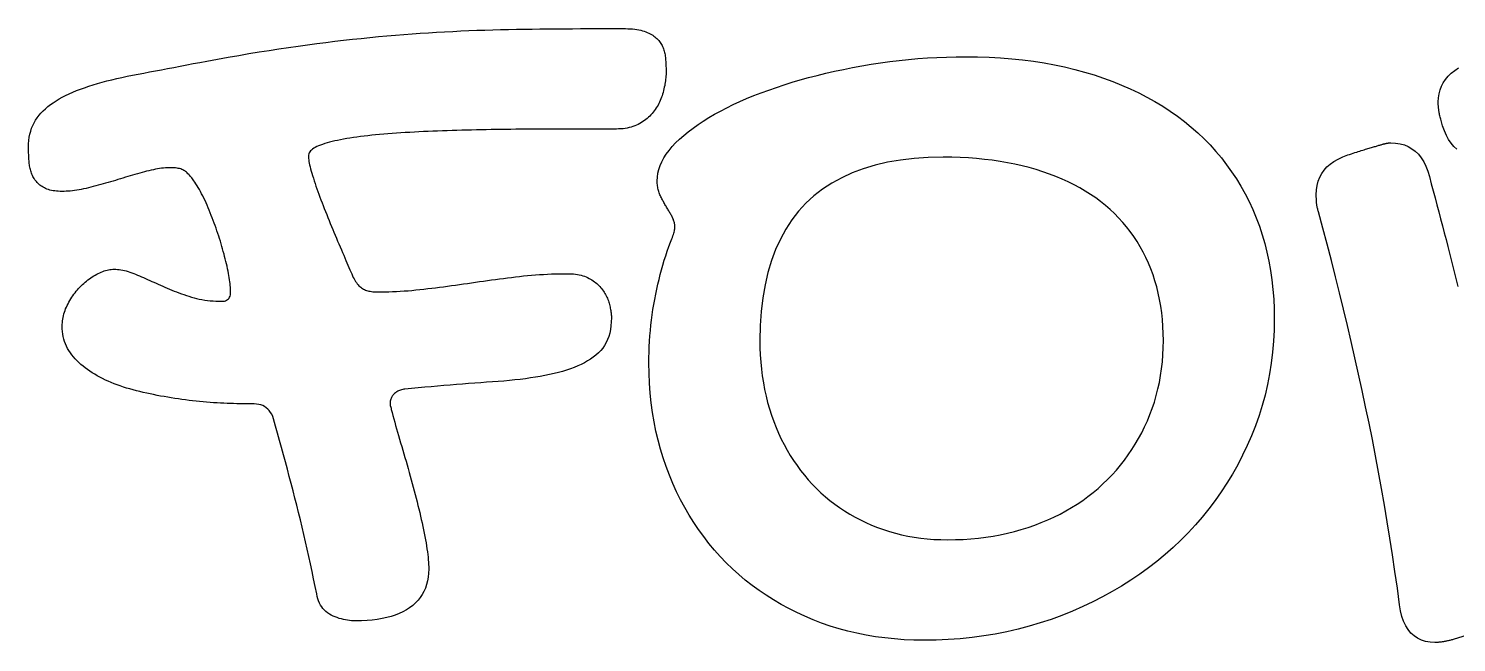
# Model space of a CAD drawing. Header units: millimetres. Extents: x 0 to 54.3, y 0.2 to 27.6.
# Drawn here: x 0.014 to 4.62, y 6.023 to 8.003 of the extents above; entities that cross this region are included whole.
import ezdxf

# ---------------------------------------------------------------- set-up
doc = ezdxf.new("R2010")
doc.units = ezdxf.units.MM

msp = doc.modelspace()

# ---------------------------------------------------------------- linework, layer by layer
for points in [[(0.473, 7.554), (0.4673, 7.5539), (0.4614, 7.5537), (0.4554, 7.5533), (0.4492, 7.5527), (0.4429, 7.552), (0.4365, 7.5511), (0.4299, 7.5501), (0.4231, 7.5489), (0.4162, 7.5475), (0.4092, 7.546), (0.402, 7.5443), (0.3946, 7.5424), (0.3872, 7.5405), (0.3797, 7.5385), (0.3722, 7.5364), (0.3646, 7.5343), (0.3569, 7.5322), (0.3492, 7.53), (0.3415, 7.5277), (0.3337, 7.5254), (0.3259, 7.5231), (0.318, 7.5207), (0.31, 7.5182), (0.302, 7.5157), (0.294, 7.5132), (0.286, 7.5108), (0.2781, 7.5084), (0.2701, 7.506), (0.2621, 7.5037), (0.2542, 7.5015), (0.2463, 7.4993), (0.2383, 7.4971), (0.2304, 7.495), (0.2225, 7.493), (0.2147, 7.491), (0.2068, 7.489), (0.199, 7.4872), (0.1913, 7.4855), (0.1838, 7.4839), (0.1764, 7.4826), (0.1692, 7.4814), (0.1621, 7.4803), (0.1551, 7.4794), (0.1482, 7.4787), (0.1415, 7.4782), (0.1349, 7.4778), (0.1285, 7.4775), (0.1222, 7.4774), (0.1158, 7.4775), (0.1096, 7.4778), (0.1037, 7.4783), (0.098, 7.4789), (0.0925, 7.4798), (0.0873, 7.4808), (0.0823, 7.482), (0.0775, 7.4834), (0.073, 7.4849), (0.0687, 7.4867), (0.0646, 7.4887), (0.0608, 7.4908), (0.0572, 7.4931), (0.0537, 7.4955), (0.0504, 7.498), (0.0472, 7.5006), (0.0442, 7.5033), (0.0414, 7.5061), (0.0388, 7.5091), (0.0363, 7.5122), (0.0339, 7.5153), (0.0317, 7.5186), (0.0297, 7.522), (0.0278, 7.5255), (0.0261, 7.5291), (0.0245, 7.5327), (0.0231, 7.5364), (0.0217, 7.5402), (0.0205, 7.5439), (0.0194, 7.5478), (0.0184, 7.5517), (0.0176, 7.5556), (0.0168, 7.5596), (0.0162, 7.5636), (0.0157, 7.5677), (0.0154, 7.5718), (0.0151, 7.5759), (0.0148, 7.5801), (0.0146, 7.5842), (0.0144, 7.5882), (0.0142, 7.5923), (0.014, 7.5963), (0.0139, 7.6003), (0.0138, 7.6043), (0.0137, 7.6082), (0.0137, 7.6121), (0.0136, 7.616), (0.0136, 7.6199), (0.0139, 7.631), (0.0147, 7.6417), (0.0161, 7.6522), (0.0181, 7.6622), (0.0206, 7.6719), (0.0236, 7.6813), (0.0272, 7.6903), (0.0314, 7.699), (0.0361, 7.7073), (0.0414, 7.7153), (0.0473, 7.723), (0.0537, 7.7303), (0.0606, 7.7373), (0.068, 7.7441), (0.0759, 7.7508), (0.0842, 7.7573), (0.0931, 7.7636), (0.1024, 7.7697), (0.1122, 7.7756), (0.1225, 7.7813), (0.1333, 7.7869), (0.1445, 7.7922), (0.1563, 7.7974), (0.1685, 7.8024), (0.1812, 7.8072), (0.1943, 7.8119), (0.2078, 7.8165), (0.2218, 7.821), (0.2362, 7.8253), (0.2511, 7.8295), (0.2664, 7.8336), (0.2821, 7.8376), (0.2982, 7.8414), (0.3148, 7.8452), (0.3318, 7.8488), (0.3492, 7.8522), (0.3671, 7.8557), (0.3853, 7.8592), (0.4039, 7.8628), (0.4229, 7.8664), (0.4423, 7.8701), (0.4621, 7.8738), (0.4822, 7.8776), (0.5027, 7.8815), (0.5237, 7.8855), (0.545, 7.8895), (0.5666, 7.8935), (0.5887, 7.8976), (0.6235, 7.904), (0.6577, 7.9102), (0.6915, 7.9161), (0.7247, 7.9218), (0.7575, 7.9272), (0.7897, 7.9324), (0.8214, 7.9373), (0.8526, 7.942), (0.8833, 7.9464), (0.9135, 7.9506), (0.9432, 7.9545), (0.9724, 7.9582), (1.0012, 7.9617), (1.0298, 7.965), (1.0582, 7.9681), (1.0864, 7.9711), (1.1143, 7.974), (1.142, 7.9766), (1.1695, 7.9792), (1.1968, 7.9815), (1.2238, 7.9837), (1.2506, 7.9857), (1.2772, 7.9876), (1.3036, 7.9893), (1.3298, 7.9909), (1.3559, 7.9924), (1.382, 7.9937), (1.4079, 7.995), (1.4338, 7.9961), (1.4596, 7.9971), (1.4853, 7.998), (1.5109, 7.9988), (1.5364, 7.9995), (1.5619, 8.0001), (1.5872, 8.0006), (1.6125, 8.0009), (1.6378, 8.0012), (1.6634, 8.0015), (1.6892, 8.0017), (1.7152, 8.0019), (1.7414, 8.0021), (1.7679, 8.0022), (1.7945, 8.0024), (1.8214, 8.0025), (1.8485, 8.0026), (1.8759, 8.0026), (1.9034, 8.0027), (1.9312, 8.0027), (1.9394, 8.0026), (1.9472, 8.0023), (1.9548, 8.0019), (1.9621, 8.0013), (1.9691, 8.0005), (1.9757, 7.9996), (1.9821, 7.9984), (1.9882, 7.9972), (1.994, 7.9957), (1.9995, 7.994), (2.0047, 7.9922), (2.0096, 7.9902), (2.0142, 7.9881), (2.0186, 7.9859), (2.0229, 7.9835), (2.0269, 7.9811), (2.0307, 7.9786), (2.0343, 7.976), (2.0376, 7.9733), (2.0408, 7.9704), (2.0438, 7.9675), (2.0465, 7.9645), (2.0491, 7.9614), (2.0514, 7.9582), (2.0536, 7.9549), (2.0556, 7.9515), (2.0574, 7.9481), (2.0591, 7.9445), (2.0607, 7.9409), (2.0621, 7.9373), (2.0633, 7.9335), (2.0645, 7.9297), (2.0654, 7.9258), (2.0662, 7.9218), (2.0669, 7.9178), (2.0674, 7.9137), (2.0678, 7.9095), (2.0682, 7.9054), (2.0686, 7.9012), (2.0689, 7.897), (2.0692, 7.8929), (2.0694, 7.8887), (2.0696, 7.8846), (2.0698, 7.8804), (2.0699, 7.8763), (2.07, 7.8721), (2.0701, 7.868), (2.0701, 7.8638), (2.07, 7.859), (2.0699, 7.8542), (2.0696, 7.8493), (2.0692, 7.8443), (2.0687, 7.8393), (2.0681, 7.8342), (2.0674, 7.8291), (2.0665, 7.8238), (2.0656, 7.8186), (2.0645, 7.8132), (2.0634, 7.8078), (2.0621, 7.8024), (2.0607, 7.7969), (2.0591, 7.7916), (2.0574, 7.7862), (2.0556, 7.781), (2.0536, 7.7759), (2.0514, 7.7708), (2.0491, 7.7658), (2.0467, 7.7608), (2.0441, 7.756), (2.0413, 7.7512), (2.0384, 7.7465), (2.0354, 7.7418), (2.0322, 7.7373), (2.0288, 7.7329), (2.0252, 7.7287), (2.0215, 7.7245), (2.0176, 7.7205), (2.0136, 7.7167), (2.0093, 7.713), (2.0049, 7.7094), (2.0003, 7.706), (1.9956, 7.7026), (1.9906, 7.6995), (1.9855, 7.6964), (1.9802, 7.6936), (1.9748, 7.691), (1.9691, 7.6887), (1.9633, 7.6865), (1.9572, 7.6847), (1.951, 7.6831), (1.9446, 7.6817), (1.938, 7.6806), (1.9313, 7.6797), (1.9243, 7.6791), (1.9172, 7.6788), (1.9098, 7.6786), (1.7674, 7.6786), (1.7531, 7.6786), (1.7386, 7.6786), (1.724, 7.6786), (1.7092, 7.6785), (1.6943, 7.6785), (1.6793, 7.6784), (1.6641, 7.6783), (1.6487, 7.6782), (1.6332, 7.6781), (1.6175, 7.678), (1.6017, 7.6779), (1.5858, 7.6777), (1.5698, 7.6776), (1.5538, 7.6774), (1.5378, 7.6772), (1.5219, 7.677), (1.506, 7.6767), (1.4901, 7.6764), (1.4742, 7.6761), (1.4584, 7.6758), (1.4426, 7.6754), (1.4268, 7.675), (1.411, 7.6746), (1.3953, 7.6742), (1.3796, 7.6737), (1.364, 7.6732), (1.3486, 7.6727), (1.3333, 7.6721), (1.318, 7.6715), (1.3029, 7.6708), (1.2879, 7.6702), (1.273, 7.6694), (1.2582, 7.6687), (1.2436, 7.6679), (1.229, 7.667), (1.2146, 7.6662), (1.2003, 7.6653), (1.1863, 7.6643), (1.1726, 7.6632), (1.1592, 7.6621), (1.146, 7.6609), (1.1331, 7.6597), (1.1205, 7.6584), (1.1081, 7.6571), (1.096, 7.6557), (1.0842, 7.6542), (1.0727, 7.6526), (1.0614, 7.651), (1.0505, 7.6494), (1.0399, 7.6477), (1.0298, 7.6459), (1.02, 7.644), (1.0106, 7.6421), (1.0016, 7.6401), (0.9929, 7.6381), (0.9847, 7.636), (0.9768, 7.6338), (0.9693, 7.6316), (0.9622, 7.6293), (0.9555, 7.627), (0.9492, 7.6246), (0.9435, 7.6221), (0.9384, 7.6194), (0.9337, 7.6167), (0.9297, 7.6139), (0.9261, 7.611), (0.9231, 7.608), (0.9207, 7.6048), (0.9188, 7.6016), (0.9174, 7.5983), (0.9166, 7.5949), (0.9163, 7.5914), (0.9164, 7.5876), (0.9168, 7.5835), (0.9173, 7.5789), (0.9181, 7.574), (0.9191, 7.5686), (0.9203, 7.5629), (0.9218, 7.5568), (0.9234, 7.5502), (0.9253, 7.5433), (0.9275, 7.536), (0.9298, 7.5283), (0.9323, 7.5202), (0.9351, 7.5118), (0.9379, 7.5033), (0.9408, 7.4947), (0.9438, 7.486), (0.9469, 7.4772), (0.9502, 7.4683), (0.9535, 7.4593), (0.9569, 7.4501), (0.9604, 7.4409), (0.964, 7.4315), (0.9677, 7.422), (0.9715, 7.4124), (0.9754, 7.4028), (0.9793, 7.3932), (0.9831, 7.3836), (0.987, 7.3741), (0.991, 7.3645), (0.9949, 7.355), (0.9988, 7.3455), (1.0028, 7.3361), (1.0067, 7.3267), (1.0107, 7.3172), (1.0147, 7.3079), (1.0187, 7.2985), (1.0227, 7.2893), (1.0265, 7.2803), (1.0302, 7.2716), (1.0338, 7.2632), (1.0373, 7.255), (1.0407, 7.2471), (1.044, 7.2394), (1.0472, 7.232), (1.0502, 7.2249), (1.0532, 7.218), (1.056, 7.2114), (1.0588, 7.205), (1.0612, 7.2001), (1.0636, 7.1955), (1.0661, 7.1911), (1.0687, 7.187), (1.0713, 7.1832), (1.0739, 7.1796), (1.0766, 7.1764), (1.0793, 7.1734), (1.0821, 7.1706), (1.085, 7.1682), (1.0879, 7.166), (1.0908, 7.1641), (1.0939, 7.1624), (1.0971, 7.1608), (1.1005, 7.1594), (1.1041, 7.1581), (1.1078, 7.157), (1.1117, 7.1561), (1.1158, 7.1552), (1.1201, 7.1546), (1.1245, 7.1541), (1.1291, 7.1537), (1.1339, 7.1535), (1.1389, 7.1534), (1.1511, 7.1534), (1.1633, 7.1536), (1.1756, 7.1539), (1.1879, 7.1544), (1.2003, 7.1549), (1.2128, 7.1556), (1.2253, 7.1564), (1.2378, 7.1573), (1.2504, 7.1584), (1.263, 7.1596), (1.2757, 7.1609), (1.2884, 7.1623), (1.3012, 7.1638), (1.314, 7.1653), (1.3268, 7.1669), (1.3396, 7.1685), (1.3524, 7.1702), (1.3652, 7.1719), (1.3781, 7.1736), (1.3909, 7.1753), (1.4038, 7.1771), (1.4167, 7.179), (1.4296, 7.1809), (1.4425, 7.1828), (1.4554, 7.1847), (1.4683, 7.1865), (1.4812, 7.1884), (1.4941, 7.1902), (1.507, 7.1919), (1.5199, 7.1937), (1.5328, 7.1954), (1.5457, 7.197), (1.5586, 7.1986), (1.5716, 7.2002), (1.5845, 7.2017), (1.5974, 7.2032), (1.6103, 7.2047), (1.6232, 7.206), (1.636, 7.2071), (1.6489, 7.2082), (1.6618, 7.2091), (1.6746, 7.2099), (1.6874, 7.2106), (1.7002, 7.2112), (1.713, 7.2116), (1.7258, 7.2119), (1.7386, 7.2121), (1.7514, 7.2121), (1.7584, 7.212), (1.7652, 7.2117), (1.7718, 7.2112), (1.7782, 7.2105), (1.7844, 7.2095), (1.7903, 7.2084), (1.7961, 7.207), (1.8016, 7.2054), (1.807, 7.2036), (1.8121, 7.2016), (1.817, 7.1994), (1.8217, 7.197), (1.8262, 7.1944), (1.8306, 7.1918), (1.8348, 7.189), (1.8388, 7.1861), (1.8427, 7.1832), (1.8464, 7.1801), (1.85, 7.1769), (1.8534, 7.1737), (1.8566, 7.1703), (1.8597, 7.1668), (1.8626, 7.1633), (1.8653, 7.1596), (1.8679, 7.1559), (1.8704, 7.1521), (1.8727, 7.1483), (1.8749, 7.1445), (1.877, 7.1406), (1.8789, 7.1367), (1.8807, 7.1327), (1.8823, 7.1288), (1.8839, 7.1247), (1.8852, 7.1207), (1.8865, 7.1166), (1.8876, 7.1124), (1.8886, 7.1083), (1.8895, 7.1043), (1.8903, 7.1004), (1.8911, 7.0966), (1.8917, 7.0929), (1.8923, 7.0893), (1.8927, 7.0858), (1.8931, 7.0824), (1.8934, 7.079), (1.8937, 7.0758), (1.8938, 7.0727), (1.8938, 7.0697), (1.8935, 7.0566), (1.8924, 7.0441), (1.8907, 7.0321), (1.8883, 7.0207), (1.8852, 7.0099), (1.8814, 6.9996), (1.8769, 6.9899), (1.8717, 6.9807), (1.8658, 6.9721), (1.8592, 6.964), (1.8519, 6.9565), (1.844, 6.9495), (1.8354, 6.943), (1.8264, 6.9367), (1.8168, 6.9308), (1.8068, 6.9251), (1.7962, 6.9197), (1.7852, 6.9146), (1.7737, 6.9097), (1.7617, 6.9052), (1.7492, 6.9009), (1.7361, 6.897), (1.7226, 6.8933), (1.7087, 6.8899), (1.6942, 6.8867), (1.6794, 6.8837), (1.6642, 6.8809), (1.6486, 6.8782), (1.6326, 6.8757), (1.6163, 6.8734), (1.5996, 6.8713), (1.5824, 6.8693), (1.5649, 6.8675), (1.547, 6.8659), (1.5288, 6.8644), (1.5101, 6.8632), (1.4912, 6.8619), (1.4721, 6.8606), (1.4528, 6.8593), (1.4333, 6.8578), (1.4136, 6.8563), (1.3937, 6.8547), (1.3737, 6.853), (1.3534, 6.8513), (1.333, 6.8495), (1.3124, 6.8476), (1.2916, 6.8456), (1.2706, 6.8436), (1.2279, 6.84), (1.2241, 6.8394), (1.2205, 6.8386), (1.217, 6.8377), (1.2137, 6.8367), (1.2105, 6.8355), (1.2074, 6.8342), (1.2045, 6.8328), (1.2018, 6.8313), (1.1992, 6.8297), (1.1968, 6.8279), (1.1945, 6.826), (1.1923, 6.824), (1.1903, 6.8219), (1.1885, 6.8196), (1.1868, 6.8173), (1.1854, 6.8149), (1.1841, 6.8124), (1.183, 6.8097), (1.182, 6.807), (1.1812, 6.8042), (1.1806, 6.8013), (1.1802, 6.7983), (1.1799, 6.7952), (1.1798, 6.7919), (1.1799, 6.7911), (1.1799, 6.7902), (1.1799, 6.7894), (1.18, 6.7886), (1.1801, 6.7878), (1.1803, 6.787), (1.1804, 6.7863), (1.1806, 6.7856), (1.1808, 6.7849), (1.1811, 6.7843), (1.1813, 6.7836), (1.1816, 6.783), (1.1819, 6.7824), (1.1822, 6.7818), (1.1824, 6.7811), (1.1826, 6.7805), (1.1828, 6.7798), (1.183, 6.779), (1.1831, 6.7783), (1.1832, 6.7775), (1.1833, 6.7767), (1.1833, 6.7759), (1.1834, 6.775), (1.1834, 6.7741), (1.1861, 6.7643), (1.1889, 6.7542), (1.1917, 6.7439), (1.1947, 6.7335), (1.1977, 6.7229), (1.2008, 6.712), (1.2039, 6.701), (1.2071, 6.6899), (1.2104, 6.6785), (1.2138, 6.6669), (1.2173, 6.6552), (1.2208, 6.6433), (1.2243, 6.6313), (1.2278, 6.6193), (1.2313, 6.6073), (1.2347, 6.5953), (1.2381, 6.5833), (1.2415, 6.5714), (1.2448, 6.5594), (1.2481, 6.5475), (1.2513, 6.5356), (1.2545, 6.5237), (1.2577, 6.5118), (1.2609, 6.4999), (1.2639, 6.4881), (1.2669, 6.4764), (1.2698, 6.4648), (1.2726, 6.4532), (1.2753, 6.4418), (1.278, 6.4305), (1.2805, 6.4193), (1.283, 6.4081), (1.2854, 6.3971), (1.2877, 6.3862), (1.2899, 6.3754), (1.292, 6.3646), (1.294, 6.3541), (1.2958, 6.3439), (1.2975, 6.334), (1.2989, 6.3245), (1.3002, 6.3152), (1.3014, 6.3063), (1.3023, 6.2977), (1.3031, 6.2894), (1.3037, 6.2815), (1.3041, 6.2739), (1.3044, 6.2666), (1.3045, 6.2596), (1.304, 6.2462), (1.3028, 6.2334), (1.3006, 6.2211), (1.2976, 6.2093), (1.2938, 6.1981), (1.2891, 6.1875), (1.2836, 6.1773), (1.2772, 6.1678), (1.2699, 6.1587), (1.2618, 6.1503), (1.2529, 6.1423), (1.243, 6.1349), (1.2325, 6.1281), (1.2212, 6.1219), (1.2092, 6.1162), (1.1965, 6.1112), (1.183, 6.1067), (1.1689, 6.1029), (1.1541, 6.0996), (1.1386, 6.0969), (1.1224, 6.0949), (1.1054, 6.0934), (1.0878, 6.0925), (1.0694, 6.0922), (1.0626, 6.0923), (1.0559, 6.0927), (1.0491, 6.0934), (1.0424, 6.0943), (1.0358, 6.0954), (1.0292, 6.0969), (1.0226, 6.0986), (1.016, 6.1005), (1.0095, 6.1027), (1.003, 6.1052), (0.9966, 6.1079), (0.9902, 6.1109), (0.984, 6.1142), (0.9783, 6.118), (0.9729, 6.1222), (0.968, 6.1268), (0.9634, 6.1319), (0.9593, 6.1374), (0.9555, 6.1433), (0.9522, 6.1497), (0.9493, 6.1565), (0.9468, 6.1637), (0.9447, 6.1714), (0.943, 6.1794), (0.9382, 6.2037), (0.9333, 6.2279), (0.9283, 6.2521), (0.9232, 6.2761), (0.9181, 6.3), (0.9128, 6.3239), (0.9074, 6.3477), (0.9019, 6.3713), (0.8963, 6.3949), (0.8906, 6.4185), (0.8848, 6.4419), (0.8789, 6.4652), (0.873, 6.4885), (0.867, 6.5118), (0.8609, 6.535), (0.8548, 6.5583), (0.8486, 6.5815), (0.8424, 6.6048), (0.8362, 6.628), (0.8299, 6.6512), (0.8235, 6.6744), (0.8171, 6.6975), (0.8107, 6.7207), (0.8041, 6.7439), (0.8013, 6.7515), (0.798, 6.7586), (0.7942, 6.7649), (0.7901, 6.7706), (0.7855, 6.7756), (0.7806, 6.7799), (0.7752, 6.7836), (0.7693, 6.7866), (0.7631, 6.7889), (0.7564, 6.7906), (0.7493, 6.7916), (0.7418, 6.7919), (0.7328, 6.792), (0.7237, 6.792), (0.7143, 6.7922), (0.7047, 6.7923), (0.695, 6.7926), (0.6851, 6.7928), (0.675, 6.7932), (0.6647, 6.7935), (0.6542, 6.7939), (0.6435, 6.7944), (0.6327, 6.7949), (0.6216, 6.7955), (0.6105, 6.7961), (0.5993, 6.7969), (0.5881, 6.7977), (0.5768, 6.7987), (0.5655, 6.7997), (0.5542, 6.8008), (0.5428, 6.8021), (0.5314, 6.8034), (0.52, 6.8048), (0.5085, 6.8064), (0.497, 6.808), (0.4854, 6.8097), (0.4739, 6.8116), (0.4624, 6.8135), (0.451, 6.8155), (0.4396, 6.8176), (0.4283, 6.8197), (0.4171, 6.822), (0.4059, 6.8243), (0.3948, 6.8268), (0.3838, 6.8293), (0.3728, 6.8319), (0.3619, 6.8346), (0.351, 6.8373), (0.3403, 6.8402), (0.3297, 6.8433), (0.3194, 6.8465), (0.3093, 6.8499), (0.2993, 6.8534), (0.2896, 6.8572), (0.28, 6.861), (0.2707, 6.865), (0.2615, 6.8692), (0.2526, 6.8736), (0.2438, 6.8781), (0.2353, 6.8827), (0.227, 6.8876), (0.2189, 6.8925), (0.2111, 6.8977), (0.2036, 6.9029), (0.1964, 6.9083), (0.1894, 6.9139), (0.1827, 6.9196), (0.1763, 6.9255), (0.1702, 6.9315), (0.1643, 6.9376), (0.1587, 6.944), (0.1534, 6.9504), (0.1484, 6.957), (0.1439, 6.9639), (0.1397, 6.9709), (0.1361, 6.9781), (0.1328, 6.9855), (0.13, 6.9931), (0.1276, 7.001), (0.1257, 7.009), (0.1242, 7.0172), (0.1231, 7.0256), (0.1224, 7.0342), (0.1222, 7.043), (0.1223, 7.0486), (0.1227, 7.0542), (0.1232, 7.0599), (0.124, 7.0654), (0.125, 7.071), (0.1262, 7.0766), (0.1277, 7.0822), (0.1293, 7.0877), (0.1312, 7.0932), (0.1333, 7.0988), (0.1357, 7.1043), (0.1382, 7.1098), (0.141, 7.1152), (0.1438, 7.1205), (0.1468, 7.1258), (0.1499, 7.1309), (0.1531, 7.136), (0.1565, 7.1409), (0.16, 7.1458), (0.1636, 7.1505), (0.1673, 7.1552), (0.1711, 7.1597), (0.1751, 7.1642), (0.1792, 7.1685), (0.1834, 7.1728), (0.1876, 7.1769), (0.1919, 7.1808), (0.1963, 7.1846), (0.2007, 7.1883), (0.2052, 7.1919), (0.2098, 7.1953), (0.2144, 7.1986), (0.2191, 7.2017), (0.2238, 7.2047), (0.2286, 7.2076), (0.2335, 7.2104), (0.2384, 7.2129), (0.2432, 7.2153), (0.248, 7.2174), (0.2528, 7.2193), (0.2575, 7.2209), (0.2622, 7.2224), (0.2669, 7.2236), (0.2715, 7.2246), (0.2761, 7.2254), (0.2806, 7.2259), (0.2851, 7.2263), (0.2896, 7.2264), (0.295, 7.2263), (0.3004, 7.2259), (0.3059, 7.2254), (0.3115, 7.2246), (0.3172, 7.2236), (0.323, 7.2224), (0.3288, 7.2209), (0.3347, 7.2193), (0.3407, 7.2174), (0.3467, 7.2153), (0.3528, 7.2129), (0.359, 7.2104), (0.3653, 7.2077), (0.3716, 7.2049), (0.3781, 7.2021), (0.3845, 7.1993), (0.3911, 7.1964), (0.3977, 7.1934), (0.4045, 7.1905), (0.4112, 7.1874), (0.4181, 7.1843), (0.425, 7.1812), (0.4321, 7.178), (0.4391, 7.1748), (0.4463, 7.1715), (0.4536, 7.1683), (0.4609, 7.1652), (0.4683, 7.1621), (0.4758, 7.159), (0.4834, 7.1561), (0.4911, 7.1531), (0.4989, 7.1502), (0.5067, 7.1474), (0.5147, 7.1446), (0.5227, 7.1418), (0.5308, 7.1391), (0.5391, 7.1366), (0.5474, 7.1342), (0.5558, 7.1321), (0.5644, 7.1302), (0.573, 7.1286), (0.5818, 7.1271), (0.5907, 7.1259), (0.5997, 7.1249), (0.6088, 7.1241), (0.618, 7.1236), (0.6273, 7.1232), (0.6368, 7.1231), (0.6413, 7.1233), (0.6455, 7.124), (0.6492, 7.125), (0.6526, 7.1265), (0.6556, 7.1284), (0.6581, 7.1307), (0.6603, 7.1334), (0.6621, 7.1366), (0.6635, 7.1401), (0.6645, 7.1441), (0.6651, 7.1486), (0.6653, 7.1534), (0.6652, 7.1583), (0.665, 7.1634), (0.6647, 7.1687), (0.6642, 7.1744), (0.6636, 7.1802), (0.6628, 7.1863), (0.6619, 7.1927), (0.6609, 7.1993), (0.6598, 7.2061), (0.6585, 7.2132), (0.657, 7.2206), (0.6555, 7.2282), (0.6538, 7.2359), (0.652, 7.2437), (0.6502, 7.2516), (0.6483, 7.2595), (0.6462, 7.2675), (0.6441, 7.2756), (0.6419, 7.2837), (0.6396, 7.2919), (0.6373, 7.3001), (0.6348, 7.3084), (0.6323, 7.3168), (0.6297, 7.3252), (0.627, 7.3336), (0.6242, 7.3421), (0.6214, 7.3505), (0.6185, 7.3588), (0.6155, 7.3672), (0.6125, 7.3755), (0.6094, 7.3838), (0.6063, 7.3921), (0.6031, 7.4003), (0.5999, 7.4085), (0.5965, 7.4167), (0.5932, 7.4249), (0.5897, 7.433), (0.5863, 7.4408), (0.5828, 7.4484), (0.5792, 7.4559), (0.5756, 7.4631), (0.572, 7.4701), (0.5684, 7.4769), (0.5647, 7.4835), (0.5609, 7.4898), (0.5572, 7.496), (0.5534, 7.502), (0.5495, 7.5077), (0.5472, 7.5112), (0.5448, 7.5146), (0.5424, 7.5178), (0.5399, 7.521), (0.5375, 7.524), (0.5351, 7.5268), (0.5326, 7.5296), (0.5301, 7.5322), (0.5277, 7.5347), (0.5252, 7.5371), (0.5227, 7.5394), (0.5202, 7.5415), (0.5175, 7.5435), (0.5146, 7.5453), (0.5115, 7.547), (0.5082, 7.5485), (0.5046, 7.5498), (0.5008, 7.5509), (0.4967, 7.5518), (0.4925, 7.5526), (0.4879, 7.5532), (0.4832, 7.5537), (0.4782, 7.5539), (0.473, 7.554)], [(2.9016, 6.0299), (2.8695, 6.0303), (2.8378, 6.0317), (2.8065, 6.034), (2.7757, 6.0372), (2.7453, 6.0413), (2.7153, 6.0464), (2.6858, 6.0523), (2.6567, 6.0592), (2.628, 6.0669), (2.5998, 6.0756), (2.572, 6.0852), (2.5446, 6.0958), (2.5178, 6.1071), (2.4916, 6.1192), (2.466, 6.132), (2.441, 6.1455), (2.4167, 6.1598), (2.393, 6.1748), (2.37, 6.1905), (2.3476, 6.2069), (2.3258, 6.2241), (2.3046, 6.242), (2.2841, 6.2607), (2.2642, 6.28), (2.2449, 6.3001), (2.2264, 6.3208), (2.2086, 6.3421), (2.1916, 6.364), (2.1752, 6.3866), (2.1596, 6.4098), (2.1446, 6.4336), (2.1304, 6.4581), (2.1169, 6.4832), (2.1042, 6.5089), (2.0921, 6.5353), (2.0808, 6.5623), (2.0703, 6.5898), (2.0606, 6.6178), (2.052, 6.6463), (2.0442, 6.6752), (2.0373, 6.7046), (2.0314, 6.7345), (2.0263, 6.7649), (2.0222, 6.7957), (2.019, 6.827), (2.0167, 6.8588), (2.0154, 6.891), (2.0149, 6.9237), (2.015, 6.9414), (2.0154, 6.9591), (2.0161, 6.9766), (2.017, 6.994), (2.0181, 7.0113), (2.0196, 7.0285), (2.0213, 7.0456), (2.0232, 7.0626), (2.0254, 7.0794), (2.0279, 7.0962), (2.0306, 7.1128), (2.0336, 7.1293), (2.0368, 7.1457), (2.0402, 7.1619), (2.0438, 7.1779), (2.0475, 7.1937), (2.0515, 7.2094), (2.0556, 7.2248), (2.0599, 7.2401), (2.0645, 7.2552), (2.0691, 7.2701), (2.074, 7.2848), (2.0791, 7.2993), (2.0843, 7.3136), (2.0866, 7.3191), (2.0887, 7.3244), (2.0906, 7.3293), (2.0923, 7.334), (2.0937, 7.3384), (2.095, 7.3426), (2.0961, 7.3464), (2.097, 7.35), (2.0977, 7.3534), (2.0982, 7.3564), (2.0985, 7.3592), (2.0986, 7.3617), (2.0985, 7.3647), (2.0983, 7.3676), (2.098, 7.3705), (2.0976, 7.3734), (2.097, 7.3762), (2.0964, 7.3791), (2.0956, 7.3819), (2.0946, 7.3847), (2.0936, 7.3874), (2.0924, 7.3901), (2.0911, 7.3929), (2.0897, 7.3955), (2.0882, 7.3982), (2.0867, 7.4009), (2.0851, 7.4037), (2.0835, 7.4064), (2.082, 7.4092), (2.0803, 7.412), (2.0787, 7.4148), (2.077, 7.4177), (2.0753, 7.4206), (2.0736, 7.4235), (2.0719, 7.4264), (2.0701, 7.4294), (2.0683, 7.4323), (2.0666, 7.4353), (2.0649, 7.4384), (2.0632, 7.4414), (2.0615, 7.4445), (2.0599, 7.4476), (2.0582, 7.4507), (2.0566, 7.4539), (2.0551, 7.4571), (2.0535, 7.4603), (2.052, 7.4635), (2.0505, 7.4668), (2.0491, 7.4701), (2.0478, 7.4734), (2.0466, 7.4769), (2.0456, 7.4804), (2.0446, 7.484), (2.0438, 7.4877), (2.0432, 7.4914), (2.0426, 7.4952), (2.0422, 7.4991), (2.0419, 7.5031), (2.0417, 7.5072), (2.0416, 7.5113), (2.0422, 7.5237), (2.044, 7.5361), (2.0469, 7.5485), (2.0511, 7.5608), (2.0564, 7.5731), (2.063, 7.5854), (2.0707, 7.5976), (2.0796, 7.6098), (2.0897, 7.6219), (2.101, 7.634), (2.1134, 7.6461), (2.1271, 7.6582), (2.1417, 7.6701), (2.1571, 7.6818), (2.1733, 7.6932), (2.1902, 7.7045), (2.2079, 7.7155), (2.2263, 7.7263), (2.2456, 7.7368), (2.2656, 7.7472), (2.2863, 7.7573), (2.3078, 7.7672), (2.3301, 7.7769), (2.3532, 7.7864), (2.3769, 7.7956), (2.4011, 7.8045), (2.4259, 7.8131), (2.4511, 7.8214), (2.4769, 7.8294), (2.5032, 7.8371), (2.53, 7.8445), (2.5574, 7.8516), (2.5852, 7.8585), (2.6136, 7.865), (2.6425, 7.8712), (2.6719, 7.8772), (2.7016, 7.8827), (2.7315, 7.8878), (2.7615, 7.8924), (2.7916, 7.8965), (2.8218, 7.9001), (2.8522, 7.9032), (2.8827, 7.9059), (2.9133, 7.908), (2.944, 7.9097), (2.9748, 7.9109), (3.0058, 7.9116), (3.0369, 7.9119), (3.0749, 7.9115), (3.1122, 7.9103), (3.1489, 7.9082), (3.185, 7.9054), (3.2204, 7.9017), (3.2552, 7.8972), (3.2894, 7.8919), (3.323, 7.8858), (3.3559, 7.8788), (3.3882, 7.8711), (3.4199, 7.8625), (3.4509, 7.8531), (3.4812, 7.843), (3.5108, 7.8321), (3.5396, 7.8206), (3.5676, 7.8083), (3.5949, 7.7954), (3.6214, 7.7817), (3.6471, 7.7673), (3.6721, 7.7522), (3.6963, 7.7364), (3.7197, 7.72), (3.7424, 7.7028), (3.7643, 7.6849), (3.7854, 7.6663), (3.8056, 7.6471), (3.8251, 7.6272), (3.8437, 7.6066), (3.8615, 7.5854), (3.8784, 7.5636), (3.8946, 7.5411), (3.9099, 7.5179), (3.9243, 7.4941), (3.938, 7.4696), (3.9508, 7.4445), (3.9628, 7.4187), (3.9739, 7.3923), (3.984, 7.3654), (3.9932, 7.3379), (4.0014, 7.3099), (4.0086, 7.2813), (4.0149, 7.2522), (4.0202, 7.2226), (4.0245, 7.1924), (4.0279, 7.1616), (4.0303, 7.1303), (4.0317, 7.0985), (4.0322, 7.0661), (4.0316, 7.0298), (4.0298, 6.994), (4.0268, 6.9585), (4.0225, 6.9234), (4.0171, 6.8887), (4.0104, 6.8545), (4.0025, 6.8206), (3.9934, 6.7872), (3.9831, 6.7542), (3.9716, 6.7215), (3.9589, 6.6893), (3.945, 6.6575), (3.93, 6.6263), (3.9141, 6.5957), (3.8973, 6.5659), (3.8796, 6.5367), (3.861, 6.5083), (3.8415, 6.4806), (3.8211, 6.4536), (3.7998, 6.4272), (3.7776, 6.4016), (3.7544, 6.3767), (3.7304, 6.3525), (3.7055, 6.329), (3.6797, 6.3063), (3.6532, 6.2843), (3.626, 6.2632), (3.598, 6.2429), (3.5692, 6.2235), (3.5397, 6.2048), (3.5094, 6.187), (3.4784, 6.1699), (3.4466, 6.1537), (3.4141, 6.1383), (3.3808, 6.1238), (3.3467, 6.11), (3.3121, 6.0972), (3.277, 6.0855), (3.2414, 6.075), (3.2055, 6.0655), (3.169, 6.0571), (3.1322, 6.0499), (3.0949, 6.0438), (3.0571, 6.0388), (3.0189, 6.0349), (2.9802, 6.0321), (2.9411, 6.0304), (2.9016, 6.0299)], [(3.6743, 6.9967), (3.674, 7.0196), (3.673, 7.0422), (3.6713, 7.0644), (3.669, 7.0861), (3.666, 7.1075), (3.6623, 7.1285), (3.658, 7.149), (3.653, 7.1692), (3.6473, 7.189), (3.641, 7.2084), (3.6339, 7.2274), (3.6263, 7.246), (3.618, 7.2641), (3.6091, 7.2818), (3.5996, 7.299), (3.5895, 7.3157), (3.5788, 7.3319), (3.5675, 7.3477), (3.5556, 7.3629), (3.5432, 7.3777), (3.5301, 7.392), (3.5165, 7.4058), (3.5022, 7.4192), (3.4874, 7.432), (3.472, 7.4444), (3.456, 7.4563), (3.4394, 7.4676), (3.4222, 7.4785), (3.4044, 7.4889), (3.3861, 7.4988), (3.3672, 7.5082), (3.3477, 7.5171), (3.3276, 7.5255), (3.307, 7.5334), (3.2857, 7.5408), (3.2639, 7.5478), (3.2416, 7.5542), (3.2187, 7.56), (3.1954, 7.5653), (3.1716, 7.57), (3.1474, 7.5742), (3.1226, 7.5778), (3.0974, 7.5809), (3.0716, 7.5834), (3.0454, 7.5853), (3.0187, 7.5867), (2.9916, 7.5876), (2.9639, 7.5878), (2.916, 7.5868), (2.87, 7.5837), (2.8261, 7.5785), (2.7842, 7.5713), (2.7443, 7.562), (2.7064, 7.5507), (2.6705, 7.5372), (2.6367, 7.5218), (2.6049, 7.5042), (2.575, 7.4846), (2.5472, 7.4629), (2.5215, 7.4392), (2.4977, 7.4134), (2.476, 7.3856), (2.4564, 7.3558), (2.4389, 7.3239), (2.4234, 7.2901), (2.4099, 7.2542), (2.3986, 7.2163), (2.3893, 7.1764), (2.3821, 7.1345), (2.3769, 7.0906), (2.3738, 7.0447), (2.3728, 6.9967), (2.3731, 6.9731), (2.374, 6.9499), (2.3756, 6.927), (2.3777, 6.9044), (2.3805, 6.8822), (2.3839, 6.8603), (2.3879, 6.8387), (2.3926, 6.8175), (2.3978, 6.7966), (2.4037, 6.776), (2.4102, 6.7558), (2.4173, 6.7359), (2.425, 6.7164), (2.4331, 6.6973), (2.4418, 6.6788), (2.4509, 6.6607), (2.4606, 6.6431), (2.4707, 6.6259), (2.4813, 6.6092), (2.4925, 6.593), (2.5041, 6.5773), (2.5162, 6.562), (2.5288, 6.5472), (2.5419, 6.5329), (2.5555, 6.519), (2.5695, 6.5057), (2.5839, 6.4929), (2.5988, 6.4806), (2.6141, 6.4689), (2.6298, 6.4576), (2.646, 6.4469), (2.6626, 6.4367), (2.6796, 6.427), (2.6971, 6.4179), (2.715, 6.4092), (2.7333, 6.4011), (2.752, 6.3936), (2.771, 6.3867), (2.7904, 6.3805), (2.81, 6.3749), (2.8299, 6.37), (2.8502, 6.3657), (2.8707, 6.3621), (2.8916, 6.3592), (2.9128, 6.3569), (2.9343, 6.3552), (2.9561, 6.3543), (2.9782, 6.3539), (3.0035, 6.3543), (3.0285, 6.3552), (3.0532, 6.3569), (3.0775, 6.3592), (3.1014, 6.3621), (3.125, 6.3657), (3.1483, 6.37), (3.1712, 6.3749), (3.1938, 6.3805), (3.2161, 6.3867), (3.2379, 6.3936), (3.2595, 6.4011), (3.2806, 6.4092), (3.3012, 6.4179), (3.3213, 6.4271), (3.3409, 6.4368), (3.36, 6.4471), (3.3785, 6.4579), (3.3966, 6.4692), (3.4142, 6.481), (3.4312, 6.4934), (3.4478, 6.5063), (3.4638, 6.5198), (3.4794, 6.5338), (3.4944, 6.5482), (3.5088, 6.5632), (3.5227, 6.5786), (3.536, 6.5944), (3.5488, 6.6107), (3.5611, 6.6275), (3.5727, 6.6447), (3.5838, 6.6624), (3.5944, 6.6805), (3.6044, 6.6991), (3.6138, 6.7181), (3.6227, 6.7376), (3.6309, 6.7575), (3.6385, 6.7777), (3.6453, 6.7982), (3.6514, 6.819), (3.6568, 6.8402), (3.6614, 6.8616), (3.6654, 6.8833), (3.6686, 6.9054), (3.6711, 6.9278), (3.6729, 6.9504), (3.674, 6.9734), (3.6743, 6.9967)]]:
    msp.add_lwpolyline(points, close=True)
for points in [[(4.6207, 7.6132), (4.6113, 7.6224), (4.6026, 7.6329), (4.5946, 7.6449), (4.5874, 7.6583), (4.581, 7.6731), (4.5753, 7.6893), (4.5738, 7.6937), (4.5725, 7.698), (4.5712, 7.7021), (4.57, 7.7061), (4.5689, 7.71), (4.5679, 7.7138), (4.567, 7.7174), (4.5662, 7.721), (4.5654, 7.7244), (4.5648, 7.7276), (4.5642, 7.7308), (4.5637, 7.7338), (4.5633, 7.7368), (4.5629, 7.7397), (4.5625, 7.7425), (4.5622, 7.7453), (4.5619, 7.7481), (4.5617, 7.7507), (4.5615, 7.7534), (4.5613, 7.756), (4.5612, 7.7585), (4.5611, 7.761), (4.5611, 7.7635), (4.561, 7.7659), (4.5617, 7.7795), (4.5637, 7.7926), (4.5669, 7.8051), (4.5715, 7.8169), (4.5774, 7.8282), (4.5846, 7.8389), (4.5931, 7.849), (4.603, 7.8585), (4.6141, 7.8674), (4.6266, 7.8757)], [(4.6928, 6.0584), (4.6127, 6.0334), (4.6097, 6.0326), (4.6068, 6.0317), (4.604, 6.0309), (4.6012, 6.0302), (4.5984, 6.0295), (4.5958, 6.0288), (4.5931, 6.0281), (4.5905, 6.0275), (4.588, 6.0269), (4.5855, 6.0264), (4.583, 6.0259), (4.5806, 6.0254), (4.5782, 6.025), (4.5758, 6.0246), (4.5734, 6.0243), (4.5709, 6.0239), (4.5684, 6.0237), (4.5659, 6.0234), (4.5634, 6.0232), (4.5608, 6.0231), (4.5582, 6.0229), (4.5556, 6.0228), (4.553, 6.0228), (4.5503, 6.0228), (4.5346, 6.0236), (4.52, 6.0261), (4.5065, 6.0303), (4.4942, 6.0362), (4.483, 6.0438), (4.4729, 6.053), (4.464, 6.064), (4.4562, 6.0766), (4.4495, 6.0909), (4.444, 6.1068), (4.4396, 6.1245), (4.4364, 6.1438), (4.4291, 6.1978), (4.4215, 6.2516), (4.4135, 6.3053), (4.4052, 6.3589), (4.3966, 6.4123), (4.3877, 6.4657), (4.3784, 6.5189), (4.3687, 6.5719), (4.3588, 6.6249), (4.3485, 6.6777), (4.3379, 6.7305), (4.3269, 6.783), (4.3156, 6.8356), (4.3041, 6.888), (4.2923, 6.9405), (4.2803, 6.9929), (4.268, 7.0454), (4.2555, 7.0977), (4.2426, 7.1501), (4.2296, 7.2024), (4.2162, 7.2548), (4.2026, 7.3071), (4.1888, 7.3593), (4.1747, 7.4116), (4.1738, 7.4145), (4.173, 7.4174), (4.1723, 7.4202), (4.1716, 7.4229), (4.171, 7.4256), (4.1704, 7.4283), (4.1699, 7.4308), (4.1695, 7.4333), (4.1692, 7.4358), (4.1688, 7.4381), (4.1686, 7.4405), (4.1684, 7.4427), (4.1683, 7.4449), (4.1682, 7.4471), (4.168, 7.4492), (4.1679, 7.4513), (4.1678, 7.4534), (4.1678, 7.4554), (4.1677, 7.4574), (4.1676, 7.4593), (4.1676, 7.4612), (4.1676, 7.4631), (4.1675, 7.465), (4.1675, 7.4668), (4.1682, 7.4821), (4.1704, 7.4965), (4.1739, 7.5102), (4.1788, 7.5229), (4.1852, 7.5349), (4.1929, 7.546), (4.2021, 7.5563), (4.2126, 7.5657), (4.2246, 7.5743), (4.238, 7.582), (4.2528, 7.5889), (4.269, 7.595), (4.2752, 7.597), (4.2811, 7.599), (4.2869, 7.6009), (4.2925, 7.6027), (4.2979, 7.6044), (4.3031, 7.6061), (4.3081, 7.6077), (4.3129, 7.6092), (4.3176, 7.6106), (4.3221, 7.612), (4.3264, 7.6133), (4.3305, 7.6145), (4.3344, 7.6157), (4.3382, 7.6168), (4.3419, 7.6179), (4.3455, 7.619), (4.3489, 7.62), (4.3523, 7.621), (4.3555, 7.6219), (4.3585, 7.6228), (4.3615, 7.6237), (4.3643, 7.6246), (4.367, 7.6254), (4.3696, 7.6261), (4.3721, 7.6268), (4.3745, 7.6275), (4.3767, 7.6282), (4.3789, 7.6288), (4.381, 7.6294), (4.383, 7.6299), (4.3849, 7.6304), (4.3866, 7.6309), (4.3883, 7.6313), (4.3899, 7.6317), (4.3914, 7.632), (4.3928, 7.6323), (4.3941, 7.6326), (4.3954, 7.6329), (4.3967, 7.6331), (4.398, 7.6333), (4.3993, 7.6335), (4.4006, 7.6337), (4.4018, 7.6338), (4.4031, 7.6339), (4.4043, 7.634), (4.4055, 7.6341), (4.4067, 7.6341), (4.4079, 7.6341), (4.4235, 7.6334), (4.4381, 7.6311), (4.4518, 7.6273), (4.4645, 7.6221), (4.4763, 7.6153), (4.4871, 7.607), (4.4971, 7.5972), (4.506, 7.5859), (4.5141, 7.573), (4.5212, 7.5587), (4.5273, 7.5429), (4.5325, 7.5255), (4.5387, 7.5024), (4.5449, 7.4795), (4.551, 7.4566), (4.557, 7.4339), (4.5629, 7.4113), (4.5688, 7.3889), (4.5747, 7.3665), (4.5804, 7.3443), (4.5861, 7.3222), (4.5918, 7.3002), (4.5974, 7.2784), (4.6029, 7.2567), (4.6083, 7.235), (4.6137, 7.2134), (4.619, 7.1919), (4.6241, 7.1704)]]:
    msp.add_lwpolyline(points)

doc.saveas('drawing.dxf')
